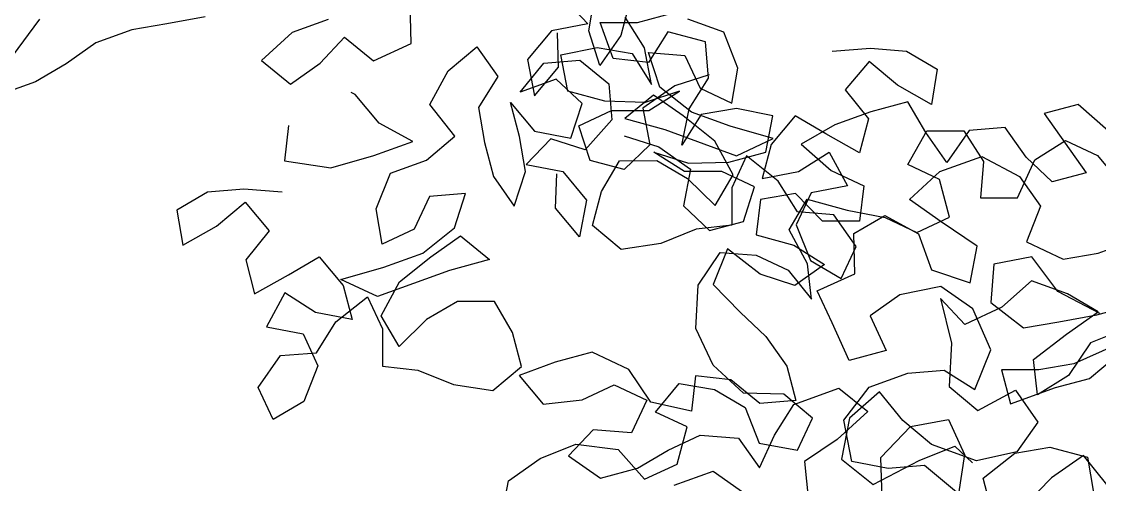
# Model space of a CAD drawing. Header units: millimetres. Extents: x 2622 to 2811, y 687 to 801.
# Drawn here: x 2710.1377 to 2710.4631, y 773.0487 to 773.1883 of the extents above; entities that cross this region are included whole.
import ezdxf

# ---------------------------------------------------------------- set-up
doc = ezdxf.new("R2010")
doc.units = ezdxf.units.MM
doc.layers.add('CHIOMA', color=94, linetype='Continuous')
doc.layers.add('tronco', color=36, linetype='Continuous')

msp = doc.modelspace()

# ---------------------------------------------------------------- linework, layer by layer
at = {"layer": 'CHIOMA'}
for p, q in [((2710.25534, 773.1817), (2710.25502, 773.19386)), ((2710.30129, 773.19549), (2710.30869, 773.18769)), ((2710.30893, 773.18555), (2710.31074, 773.19615)), ((2710.32133, 773.19435), (2710.31863, 773.18408)), ((2710.32362, 773.18806), (2710.33479, 773.1911)), ((2710.23021, 773.18894), (2710.21936, 773.18501)), ((2710.30869, 773.18769), (2710.29768, 773.18554)), ((2710.31236, 773.18807), (2710.32362, 773.18806)), ((2710.3163, 773.17722), (2710.31236, 773.18807)), ((2710.32577, 773.1804), (2710.31993, 773.18968)), ((2710.34968, 773.18508), (2710.33884, 773.18902)), ((2710.21936, 773.18501), (2710.21015, 773.17655)), ((2710.29768, 773.18554), (2710.29045, 773.17691)), ((2710.29982, 773.17454), (2710.29949, 773.18489)), ((2710.31231, 773.17512), (2710.30893, 773.18555)), ((2710.31863, 773.18408), (2710.31231, 773.17512)), ((2710.33282, 773.18526), (2710.32698, 773.17598)), ((2710.34415, 773.18222), (2710.33282, 773.18526)), ((2710.35396, 773.17432), (2710.34968, 773.18508)), ((2710.22782, 773.1758), (2710.23521, 773.1836)), ((2710.23521, 773.1836), (2710.24392, 773.17653)), ((2710.24392, 773.17653), (2710.25534, 773.1817)), ((2710.26651, 773.17347), (2710.27514, 773.1807)), ((2710.27514, 773.1807), (2710.28146, 773.17174)), ((2710.34505, 773.17129), (2710.34415, 773.18222)), ((2710.30047, 773.17833), (2710.31147, 773.18047)), ((2710.30261, 773.16732), (2710.30047, 773.17833)), ((2710.31147, 773.18047), (2710.32207, 773.17867)), ((2710.32207, 773.17867), (2710.32791, 773.16939)), ((2710.32791, 773.16939), (2710.32577, 773.1804)), ((2710.32701, 773.17899), (2710.33794, 773.17809)), ((2710.33039, 773.16856), (2710.32701, 773.17899)), ((2710.33794, 773.17809), (2710.34255, 773.16824)), ((2710.38239, 773.17935), (2710.39397, 773.18026)), ((2710.39397, 773.18026), (2710.4049, 773.17937)), ((2710.4049, 773.17937), (2710.41418, 773.17395)), ((2710.21015, 773.17655), (2710.21886, 773.16948)), ((2710.21886, 773.16948), (2710.22782, 773.1758)), ((2710.28828, 773.16705), (2710.29535, 773.17576)), ((2710.29045, 773.17691), (2710.2926, 773.16591)), ((2710.2926, 773.16591), (2710.29982, 773.17454)), ((2710.29535, 773.17576), (2710.30627, 773.17665)), ((2710.30627, 773.17665), (2710.31498, 773.16958)), ((2710.32698, 773.17598), (2710.3163, 773.17722)), ((2710.35216, 773.16372), (2710.35396, 773.17432)), ((2710.39356, 773.17632), (2710.38634, 773.16769)), ((2710.40219, 773.1691), (2710.39356, 773.17632)), ((2710.261, 773.16329), (2710.26651, 773.17347)), ((2710.28146, 773.17174), (2710.27562, 773.16246)), ((2710.29912, 773.17099), (2710.28828, 773.16705)), ((2710.30692, 773.16359), (2710.29912, 773.17099)), ((2710.34533, 773.17227), (2710.3349, 773.1689)), ((2710.33921, 773.16201), (2710.34505, 773.17129)), ((2710.41418, 773.17395), (2710.41238, 773.16335)), ((2710.31498, 773.16958), (2710.31588, 773.15866)), ((2710.3349, 773.1689), (2710.32529, 773.16216)), ((2710.33992, 773.16101), (2710.33039, 773.16856)), ((2710.34255, 773.16824), (2710.35216, 773.16372)), ((2710.38634, 773.16769), (2710.39341, 773.15898)), ((2710.41238, 773.16335), (2710.40219, 773.1691)), ((2710.23841, 773.16634), (2710.23718, 773.16692)), ((2710.24563, 773.15771), (2710.23841, 773.16634)), ((2710.31378, 773.16429), (2710.30261, 773.16732)), ((2710.32594, 773.16396), (2710.31378, 773.16429)), ((2710.3285, 773.16617), (2710.3198, 773.1591)), ((2710.33638, 773.16734), (2710.32594, 773.16396)), ((2710.3271, 773.1615), (2710.33638, 773.16734)), ((2710.33746, 773.15985), (2710.3285, 773.16617)), ((2710.26855, 773.15376), (2710.261, 773.16329)), ((2710.27562, 773.16246), (2710.27742, 773.15186)), ((2710.28532, 773.16393), (2710.29254, 773.1553)), ((2710.28802, 773.15366), (2710.28532, 773.16393)), ((2710.30355, 773.15316), (2710.30692, 773.16359)), ((2710.30598, 773.15689), (2710.31584, 773.16149)), ((2710.31584, 773.16149), (2710.3271, 773.1615)), ((2710.32529, 773.16216), (2710.32743, 773.15115)), ((2710.33707, 773.151), (2710.33921, 773.16201)), ((2710.35351, 773.16208), (2710.34291, 773.16028)), ((2710.36451, 773.15994), (2710.35351, 773.16208)), ((2710.39412, 773.16108), (2710.38327, 773.15714)), ((2710.4053, 773.16411), (2710.39412, 773.16108)), ((2710.41071, 773.15483), (2710.4053, 773.16411)), ((2710.45672, 773.16334), (2710.44645, 773.16064)), ((2710.46576, 773.15537), (2710.45672, 773.16334)), ((2710.31588, 773.15866), (2710.3079, 773.14962)), ((2710.3198, 773.1591), (2710.33187, 773.15574)), ((2710.34291, 773.16028), (2710.33707, 773.151)), ((2710.34699, 773.1523), (2710.33746, 773.15985)), ((2710.35167, 773.15674), (2710.33992, 773.16101)), ((2710.36237, 773.14893), (2710.36451, 773.15994)), ((2710.37122, 773.15987), (2710.364, 773.15124)), ((2710.38051, 773.15446), (2710.37122, 773.15987)), ((2710.39341, 773.15898), (2710.3907, 773.14871)), ((2710.44645, 773.16064), (2710.45909, 773.14272)), ((2710.21827, 773.15699), (2710.21703, 773.14631)), ((2710.25582, 773.1522), (2710.24563, 773.15771)), ((2710.29254, 773.1553), (2710.30355, 773.15316)), ((2710.30936, 773.14645), (2710.30598, 773.15689)), ((2710.33187, 773.15574), (2710.35357, 773.14787)), ((2710.36466, 773.15305), (2710.35167, 773.15674)), ((2710.38327, 773.15714), (2710.37308, 773.1514)), ((2710.40524, 773.14521), (2710.41099, 773.15541)), ((2710.41703, 773.14587), (2710.41071, 773.15483)), ((2710.41099, 773.15541), (2710.42224, 773.15541)), ((2710.42377, 773.15548), (2710.41703, 773.14587)), ((2710.42224, 773.15541), (2710.42808, 773.14613)), ((2710.4347, 773.15637), (2710.42377, 773.15548)), ((2710.44102, 773.14741), (2710.4347, 773.15637)), ((2710.24407, 773.14794), (2710.25582, 773.1522)), ((2710.25992, 773.14653), (2710.26855, 773.15376)), ((2710.27742, 773.15186), (2710.28013, 773.14159)), ((2710.28982, 773.14306), (2710.28802, 773.15366)), ((2710.29747, 773.153), (2710.29007, 773.1452)), ((2710.3079, 773.14962), (2710.29747, 773.153)), ((2710.31965, 773.15389), (2710.33008, 773.15051)), ((2710.3525, 773.14212), (2710.34699, 773.1523)), ((2710.35357, 773.14787), (2710.36466, 773.15305)), ((2710.364, 773.15124), (2710.3613, 773.14097)), ((2710.37308, 773.1514), (2710.38211, 773.14342)), ((2710.3907, 773.14871), (2710.38051, 773.15446)), ((2710.44361, 773.14664), (2710.45289, 773.15247)), ((2710.45289, 773.15247), (2710.46251, 773.14796)), ((2710.32743, 773.15115), (2710.31963, 773.14375)), ((2710.3286, 773.14895), (2710.33904, 773.14558)), ((2710.33788, 773.14311), (2710.3286, 773.14895)), ((2710.33008, 773.15051), (2710.33969, 773.14377)), ((2710.3512, 773.1459), (2710.36237, 773.14893)), ((2710.3723, 773.14312), (2710.38158, 773.14895)), ((2710.38158, 773.14895), (2710.38709, 773.13877)), ((2710.21703, 773.14631), (2710.23108, 773.14425)), ((2710.23108, 773.14425), (2710.24407, 773.14794)), ((2710.24907, 773.14259), (2710.25992, 773.14653)), ((2710.29007, 773.1452), (2710.30108, 773.14306)), ((2710.31963, 773.14375), (2710.30936, 773.14645)), ((2710.31283, 773.13708), (2710.31824, 773.14637)), ((2710.31824, 773.14637), (2710.3295, 773.14638)), ((2710.3295, 773.14638), (2710.33878, 773.14096)), ((2710.33904, 773.14558), (2710.3512, 773.1459)), ((2710.35661, 773.14779), (2710.3521, 773.13817)), ((2710.36614, 773.14024), (2710.35661, 773.14779)), ((2710.41486, 773.1407), (2710.40524, 773.14521)), ((2710.41498, 773.14308), (2710.42763, 773.14767)), ((2710.42808, 773.14613), (2710.42719, 773.13521)), ((2710.42763, 773.14767), (2710.43905, 773.14158)), ((2710.43844, 773.13521), (2710.44361, 773.14664)), ((2710.44882, 773.14001), (2710.44102, 773.14741)), ((2710.46251, 773.14796), (2710.47106, 773.1377)), ((2710.24479, 773.13183), (2710.24907, 773.14259)), ((2710.28013, 773.14159), (2710.28645, 773.13263)), ((2710.28645, 773.13263), (2710.28982, 773.14306)), ((2710.29894, 773.13205), (2710.29927, 773.1424)), ((2710.30108, 773.14306), (2710.3083, 773.13442)), ((2710.33969, 773.14377), (2710.33755, 773.13276)), ((2710.34914, 773.14311), (2710.33788, 773.14311)), ((2710.34709, 773.13283), (2710.3525, 773.14212)), ((2710.359, 773.1385), (2710.34914, 773.14311)), ((2710.3613, 773.14097), (2710.3723, 773.14312)), ((2710.38211, 773.14342), (2710.39197, 773.13882)), ((2710.40577, 773.13462), (2710.41498, 773.14308)), ((2710.43905, 773.14158), (2710.44537, 773.13262)), ((2710.45909, 773.14272), (2710.44882, 773.14001)), ((2710.33878, 773.14096), (2710.34709, 773.13283)), ((2710.35562, 773.12807), (2710.359, 773.1385)), ((2710.37198, 773.13096), (2710.36614, 773.14024)), ((2710.38709, 773.13877), (2710.37609, 773.13663)), ((2710.39197, 773.13882), (2710.39073, 773.12814)), ((2710.41791, 773.12937), (2710.41486, 773.1407)), ((2710.19386, 773.13688), (2710.18457, 773.13146)), ((2710.20479, 773.13777), (2710.19386, 773.13688)), ((2710.21637, 773.13686), (2710.20479, 773.13777)), ((2710.26082, 773.1356), (2710.25621, 773.12575)), ((2710.27174, 773.1365), (2710.26082, 773.1356)), ((2710.26837, 773.12607), (2710.27174, 773.1365)), ((2710.31012, 773.12681), (2710.31283, 773.13708)), ((2710.3521, 773.13817), (2710.3521, 773.12692)), ((2710.37135, 773.13645), (2710.36075, 773.13465)), ((2710.37948, 773.12814), (2710.37135, 773.13645)), ((2710.37609, 773.13663), (2710.37157, 773.12701)), ((2710.42719, 773.13521), (2710.43844, 773.13521)), ((2710.19657, 773.12661), (2710.2052, 773.13383)), ((2710.2052, 773.13383), (2710.21242, 773.1252)), ((2710.2466, 773.12124), (2710.24479, 773.13183)), ((2710.30616, 773.12342), (2710.29894, 773.13205)), ((2710.3083, 773.13442), (2710.30616, 773.12342)), ((2710.33755, 773.13276), (2710.34535, 773.12536)), ((2710.36075, 773.13465), (2710.35951, 773.12397)), ((2710.36944, 773.12547), (2710.37485, 773.13476)), ((2710.37485, 773.13476), (2710.38693, 773.1314)), ((2710.41538, 773.12788), (2710.40577, 773.13462)), ((2710.44537, 773.13262), (2710.44109, 773.12186)), ((2710.18457, 773.13146), (2710.18637, 773.12086)), ((2710.38291, 773.13006), (2710.37198, 773.13096)), ((2710.38965, 773.12045), (2710.38291, 773.13006)), ((2710.38693, 773.1314), (2710.39844, 773.12927)), ((2710.389, 773.12444), (2710.39829, 773.12986)), ((2710.39829, 773.12986), (2710.40847, 773.12435)), ((2710.39844, 773.12927), (2710.40805, 773.12476)), ((2710.40805, 773.12476), (2710.41791, 773.12937)), ((2710.18637, 773.12086), (2710.19657, 773.12661)), ((2710.25621, 773.12575), (2710.2466, 773.12124)), ((2710.25883, 773.11852), (2710.26837, 773.12607)), ((2710.31875, 773.11959), (2710.31012, 773.12681)), ((2710.34142, 773.12568), (2710.33066, 773.1214)), ((2710.3521, 773.12692), (2710.34142, 773.12568)), ((2710.34535, 773.12536), (2710.35562, 773.12807)), ((2710.37495, 773.11529), (2710.36944, 773.12547)), ((2710.37157, 773.12701), (2710.37585, 773.11625)), ((2710.39073, 773.12814), (2710.37948, 773.12814)), ((2710.42622, 773.12056), (2710.41538, 773.12788)), ((2710.21242, 773.1252), (2710.20535, 773.1165)), ((2710.2613, 773.11737), (2710.27026, 773.12369)), ((2710.27026, 773.12369), (2710.27896, 773.11661)), ((2710.35951, 773.12397), (2710.37085, 773.12092)), ((2710.38932, 773.11228), (2710.389, 773.12444)), ((2710.40847, 773.12435), (2710.41241, 773.1135)), ((2710.46278, 773.11848), (2710.47453, 773.12275)), ((2710.33066, 773.1214), (2710.31875, 773.11959)), ((2710.34193, 773.10886), (2710.34857, 773.11873)), ((2710.3508, 773.11978), (2710.34652, 773.10902)), ((2710.34857, 773.11873), (2710.3595, 773.11783)), ((2710.36073, 773.11214), (2710.3508, 773.11978)), ((2710.37085, 773.12092), (2710.38013, 773.11508)), ((2710.38514, 773.11084), (2710.38965, 773.12045)), ((2710.42408, 773.10955), (2710.42622, 773.12056)), ((2710.44109, 773.12186), (2710.45218, 773.11668)), ((2710.20535, 773.1165), (2710.20806, 773.10622)), ((2710.21825, 773.11197), (2710.22753, 773.11739)), ((2710.22753, 773.11739), (2710.23476, 773.10876)), ((2710.24708, 773.11425), (2710.25883, 773.11852)), ((2710.25176, 773.10981), (2710.2613, 773.11737)), ((2710.27896, 773.11661), (2710.26688, 773.11325)), ((2710.3595, 773.11783), (2710.36912, 773.11332)), ((2710.37585, 773.11625), (2710.38514, 773.11084)), ((2710.44273, 773.11734), (2710.43123, 773.11521)), ((2710.45061, 773.1069), (2710.44273, 773.11734)), ((2710.45218, 773.11668), (2710.46278, 773.11848)), ((2710.2341, 773.11056), (2710.24708, 773.11425)), ((2710.26688, 773.11325), (2710.24519, 773.10538)), ((2710.36912, 773.11332), (2710.37619, 773.10461)), ((2710.38013, 773.11508), (2710.37117, 773.10876)), ((2710.37619, 773.10461), (2710.37495, 773.11529)), ((2710.3779, 773.10711), (2710.38932, 773.11228)), ((2710.41241, 773.1135), (2710.42408, 773.10955)), ((2710.43123, 773.11521), (2710.43032, 773.10363)), ((2710.20806, 773.10622), (2710.21825, 773.11197)), ((2710.24519, 773.10538), (2710.2341, 773.11056)), ((2710.24625, 773.09963), (2710.25176, 773.10981)), ((2710.34652, 773.10902), (2710.35465, 773.10072)), ((2710.37117, 773.10876), (2710.36073, 773.11214)), ((2710.44265, 773.11016), (2710.43362, 773.10218)), ((2710.45349, 773.10622), (2710.44265, 773.11016)), ((2710.21717, 773.10647), (2710.21166, 773.09628)), ((2710.22645, 773.10063), (2710.21717, 773.10647)), ((2710.23476, 773.10876), (2710.23746, 773.09848)), ((2710.34128, 773.0958), (2710.34193, 773.10886)), ((2710.38241, 773.0975), (2710.3779, 773.10711)), ((2710.40288, 773.10595), (2710.39392, 773.09963)), ((2710.41528, 773.10841), (2710.40288, 773.10595)), ((2710.42489, 773.10166), (2710.41528, 773.10841)), ((2710.46326, 773.10024), (2710.45061, 773.1069)), ((2710.46278, 773.1008), (2710.45349, 773.10622)), ((2710.23261, 773.09775), (2710.24215, 773.1053)), ((2710.24215, 773.1053), (2710.24666, 773.09569)), ((2710.26926, 773.10389), (2710.25997, 773.09847)), ((2710.28052, 773.10388), (2710.26926, 773.10389)), ((2710.28593, 773.09459), (2710.28052, 773.10388)), ((2710.41513, 773.1048), (2710.41842, 773.09133)), ((2710.42253, 773.097), (2710.41513, 773.1048)), ((2710.43032, 773.10363), (2710.44025, 773.09598)), ((2710.46235, 773.09991), (2710.47262, 773.10262)), ((2710.23746, 773.09848), (2710.22645, 773.10063)), ((2710.25167, 773.09034), (2710.24625, 773.09963)), ((2710.35465, 773.10072), (2710.36245, 773.09332)), ((2710.39392, 773.09963), (2710.39876, 773.08911)), ((2710.43362, 773.10218), (2710.42253, 773.097)), ((2710.43039, 773.08934), (2710.42489, 773.10166)), ((2710.45085, 773.09779), (2710.46235, 773.09991)), ((2710.45317, 773.09406), (2710.46278, 773.1008)), ((2710.21166, 773.09628), (2710.22267, 773.09414)), ((2710.22678, 773.08847), (2710.23261, 773.09775)), ((2710.25997, 773.09847), (2710.25167, 773.09034)), ((2710.38758, 773.08608), (2710.38241, 773.0975)), ((2710.44025, 773.09598), (2710.45085, 773.09779)), ((2710.22267, 773.09414), (2710.22718, 773.08452)), ((2710.24666, 773.09569), (2710.24665, 773.08443)), ((2710.28864, 773.08432), (2710.28593, 773.09459)), ((2710.34646, 773.08471), (2710.34128, 773.0958)), ((2710.36245, 773.09332), (2710.36877, 773.08436)), ((2710.44324, 773.08641), (2710.45317, 773.09406)), ((2710.47116, 773.09572), (2710.4604, 773.09144)), ((2710.41842, 773.09133), (2710.41777, 773.07827)), ((2710.4604, 773.09144), (2710.45376, 773.08157)), ((2710.46777, 773.09063), (2710.45544, 773.08513)), ((2710.20911, 773.07796), (2710.21585, 773.08757)), ((2710.21585, 773.08757), (2710.22678, 773.08847)), ((2710.30995, 773.08859), (2710.29877, 773.08556)), ((2710.32104, 773.08341), (2710.30995, 773.08859)), ((2710.39876, 773.08911), (2710.38758, 773.08608)), ((2710.42553, 773.07734), (2710.43039, 773.08934)), ((2710.44448, 773.07574), (2710.44324, 773.08641)), ((2710.46012, 773.08069), (2710.46875, 773.08792)), ((2710.22718, 773.08452), (2710.22291, 773.07376)), ((2710.24665, 773.08443), (2710.25733, 773.08319)), ((2710.25733, 773.08319), (2710.26809, 773.07891)), ((2710.28001, 773.0771), (2710.28864, 773.08432)), ((2710.29877, 773.08556), (2710.28793, 773.08162)), ((2710.32768, 773.07354), (2710.32104, 773.08341)), ((2710.35567, 773.07626), (2710.34646, 773.08471)), ((2710.36877, 773.08436), (2710.37147, 773.07409)), ((2710.40533, 773.08229), (2710.41625, 773.08318)), ((2710.41625, 773.08318), (2710.42553, 773.07734)), ((2710.43359, 773.08334), (2710.43629, 773.07307)), ((2710.44484, 773.08333), (2710.43359, 773.08334)), ((2710.45544, 773.08513), (2710.44484, 773.08333)), ((2710.28793, 773.08162), (2710.29515, 773.07299)), ((2710.34116, 773.0815), (2710.33992, 773.07082)), ((2710.35184, 773.08027), (2710.34116, 773.0815)), ((2710.36055, 773.07319), (2710.35184, 773.08027)), ((2710.39358, 773.07802), (2710.40533, 773.08229)), ((2710.45376, 773.08157), (2710.44448, 773.07574)), ((2710.44985, 773.07799), (2710.46012, 773.08069)), ((2710.21362, 773.06835), (2710.20911, 773.07796)), ((2710.26809, 773.07891), (2710.28001, 773.0771)), ((2710.30698, 773.07421), (2710.3166, 773.07873)), ((2710.3166, 773.07873), (2710.32645, 773.07412)), ((2710.32905, 773.07057), (2710.33627, 773.0792)), ((2710.33627, 773.0792), (2710.34687, 773.0774)), ((2710.34687, 773.0774), (2710.35616, 773.07198)), ((2710.3709, 773.07286), (2710.38446, 773.07778)), ((2710.38446, 773.07778), (2710.39316, 773.07071)), ((2710.38593, 773.06808), (2710.39358, 773.07802)), ((2710.39674, 773.07669), (2710.38771, 773.06872)), ((2710.40381, 773.06799), (2710.39674, 773.07669)), ((2710.41777, 773.07827), (2710.4264, 773.07104)), ((2710.4264, 773.07104), (2710.43782, 773.07713)), ((2710.43629, 773.07307), (2710.44985, 773.07799)), ((2710.43782, 773.07713), (2710.44456, 773.06752)), ((2710.22291, 773.07376), (2710.21362, 773.06835)), ((2710.29515, 773.07299), (2710.30698, 773.07421)), ((2710.32645, 773.07412), (2710.32185, 773.06426)), ((2710.33992, 773.07082), (2710.32768, 773.07354)), ((2710.36782, 773.07593), (2710.35567, 773.07626)), ((2710.37147, 773.07409), (2710.36055, 773.07319)), ((2710.37646, 773.06871), (2710.36782, 773.07593)), ((2710.33867, 773.06606), (2710.32905, 773.07057)), ((2710.35616, 773.07198), (2710.36044, 773.06122)), ((2710.36506, 773.06358), (2710.3709, 773.07286)), ((2710.39316, 773.07071), (2710.38395, 773.06225)), ((2710.37194, 773.05909), (2710.37646, 773.06871)), ((2710.38771, 773.06872), (2710.38525, 773.05631)), ((2710.38839, 773.05568), (2710.38593, 773.06808)), ((2710.41244, 773.06076), (2710.40381, 773.06799)), ((2710.40606, 773.06618), (2710.41756, 773.06831)), ((2710.41756, 773.06831), (2710.4224, 773.05779)), ((2710.44456, 773.06752), (2710.43824, 773.05856)), ((2710.31026, 773.06517), (2710.30286, 773.05737)), ((2710.32185, 773.06426), (2710.31026, 773.06517)), ((2710.33293, 773.05908), (2710.34255, 773.06359)), ((2710.33563, 773.05488), (2710.33867, 773.06606)), ((2710.34255, 773.06359), (2710.35413, 773.06268)), ((2710.36045, 773.05372), (2710.36506, 773.06358)), ((2710.39718, 773.05682), (2710.40606, 773.06618)), ((2710.29431, 773.05658), (2710.30507, 773.06086)), ((2710.30507, 773.06086), (2710.3178, 773.05931)), ((2710.35413, 773.06268), (2710.36045, 773.05372)), ((2710.36044, 773.06122), (2710.37194, 773.05909)), ((2710.38395, 773.06225), (2710.37409, 773.0556)), ((2710.40867, 773.056), (2710.41943, 773.06027)), ((2710.426, 773.05584), (2710.41244, 773.06076)), ((2710.41943, 773.06027), (2710.42477, 773.05527)), ((2710.30286, 773.05737), (2710.31247, 773.05063)), ((2710.3178, 773.05931), (2710.32578, 773.05028)), ((2710.32365, 773.05366), (2710.33293, 773.05908)), ((2710.4224, 773.05779), (2710.42059, 773.04588)), ((2710.43824, 773.05856), (2710.426, 773.05584)), ((2710.42806, 773.05064), (2710.4376, 773.05819)), ((2710.4376, 773.05819), (2710.4482, 773.06)), ((2710.4482, 773.06), (2710.45953, 773.05695)), ((2710.45829, 773.05742), (2710.44868, 773.05068)), ((2710.46536, 773.04872), (2710.45829, 773.05742)), ((2710.45953, 773.05695), (2710.46133, 773.04635)), ((2710.2847, 773.04984), (2710.29431, 773.05658)), ((2710.31247, 773.05063), (2710.32365, 773.05366)), ((2710.32578, 773.05028), (2710.33563, 773.05488)), ((2710.37409, 773.0556), (2710.37532, 773.04377)), ((2710.38525, 773.05631), (2710.39479, 773.04876)), ((2710.39939, 773.05354), (2710.38839, 773.05568)), ((2710.39479, 773.04876), (2710.40867, 773.056)), ((2710.3975, 773.04466), (2710.39718, 773.05682)), ((2710.41032, 773.05443), (2710.39939, 773.05354)), ((2710.42059, 773.04588), (2710.41032, 773.05443)), ((2710.33473, 773.04848), (2710.34648, 773.05275)), ((2710.34648, 773.05275), (2710.35609, 773.046)), ((2710.43077, 773.04037), (2710.42806, 773.05064)), ((2710.44868, 773.05068), (2710.44055, 773.04238)), ((2710.28257, 773.03834), (2710.2847, 773.04984))]:
    msp.add_line(p, q, dxfattribs=at)
at = {"layer": 'tronco'}
for p, q in [((2710.13498, 773.17791), (2710.1432, 773.18908)), ((2710.18157, 773.18766), (2710.17097, 773.18586)), ((2710.19307, 773.18979), (2710.18157, 773.18766)), ((2710.17097, 773.18586), (2710.16012, 773.18192)), ((2710.16012, 773.18192), (2710.15116, 773.1756)), ((2710.15116, 773.1756), (2710.14188, 773.17018)), ((2710.14188, 773.17018), (2710.13013, 773.16592))]:
    msp.add_line(p, q, dxfattribs=at)

doc.saveas('drawing.dxf')
